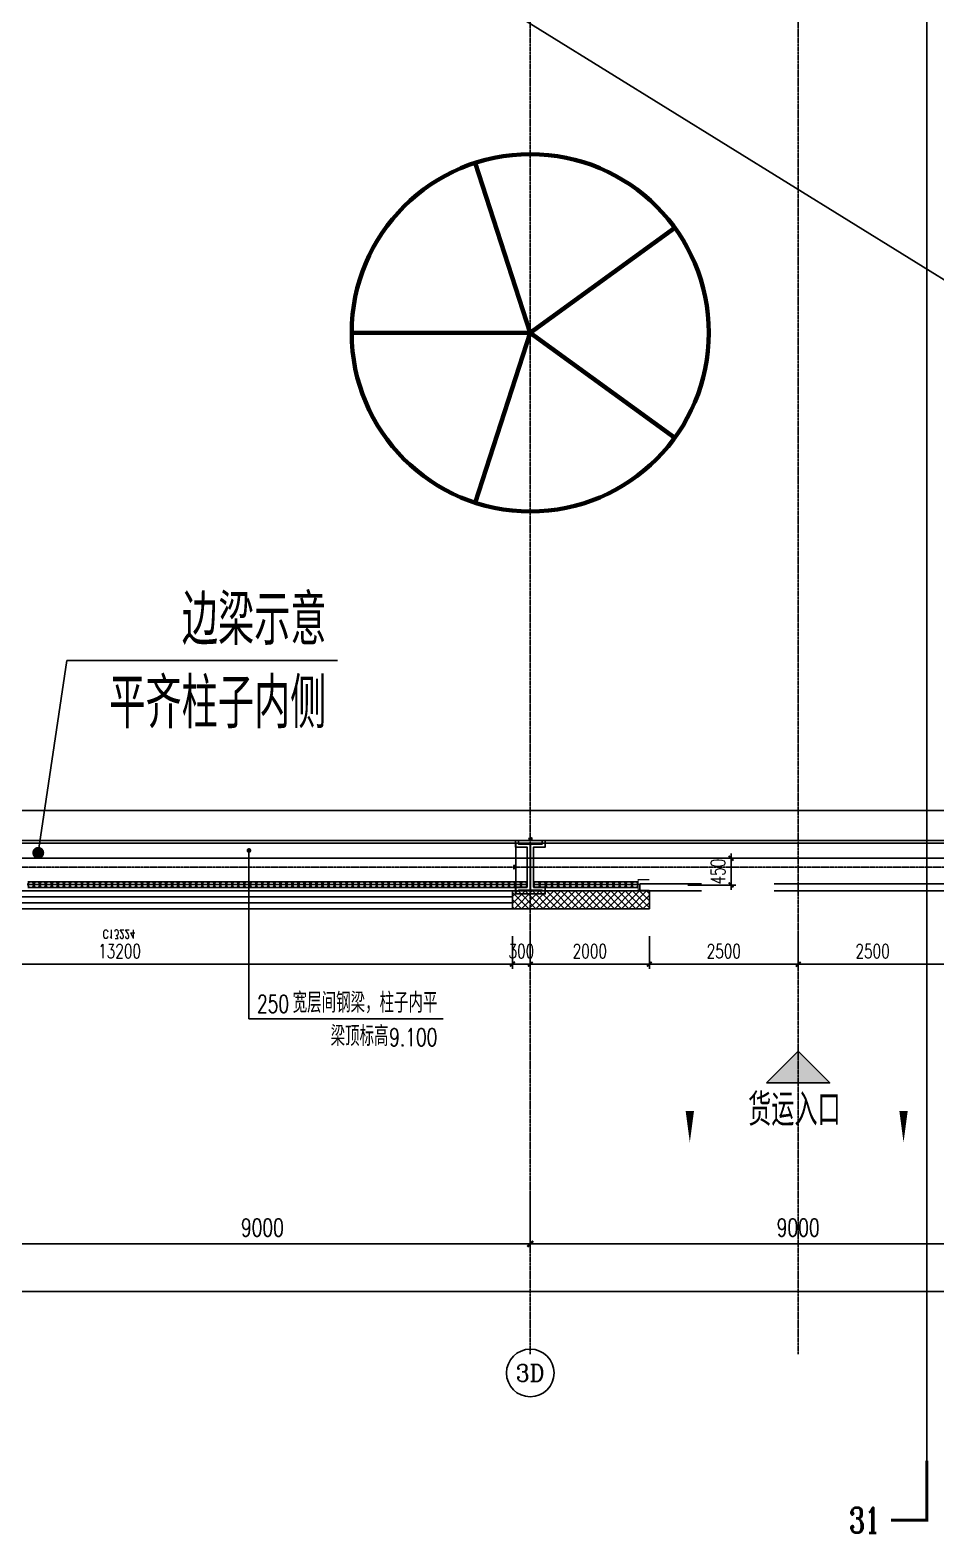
# Model space of a CAD drawing. Extents: x -954573 to 446329, y 489853 to 1226784.
# Drawn here: x -164257 to -149040, y 537738 to 562979 of the extents above; entities that cross this region are included whole.
import ezdxf
from ezdxf.enums import TextEntityAlignment as Align

# ---------------------------------------------------------------- set-up
doc = ezdxf.new("R2010")
doc.units = 0
doc.header["$LTSCALE"] = 10
doc.header["$MEASUREMENT"] = 0
for name, pattern in [('10平面$0$10平面$0$DASH', [0.35, 0.25, -0.1]), ('10平面$0$DOTE', [2.42, 2, -0.2, 0.02, -0.2]), ('10平面$1$DASH', [0.35, 0.25, -0.1])]:
    doc.linetypes.add(name, pattern=pattern)
doc.layers.get('Defpoints').update_dxf_attribs({"color": 210})
for name, color, linetype in [('10平面$0$10平面$0$WINDOW', 8, 'Continuous'), ('10平面$0$A-AXIS-D', 8, 'Continuous'), ('10平面$0$A-AXIS-DOTE', 8, '10平面$0$DOTE'), ('10平面$0$A-AXIS-DP', 8, 'Continuous'), ('10平面$0$A-AXIS-SYMB', 8, 'Continuous'), ('10平面$0$A-HATCH-2', 8, 'Continuous'), ('10平面$0$A-HRAIL', 8, 'Continuous'), ('10平面$0$A-LIN-V', 8, 'Continuous'), ('10平面$0$A-SFCE', 8, 'Continuous'), ('10平面$0$A-TEXT', 8, 'Continuous'), ('10平面$0$A-WINDOW', 8, 'Continuous'), ('10平面$0$AS-COLN', 8, 'Continuous'), ('10平面$0$AS-WALL', 8, 'Continuous'), ('10平面$0$DIM_SYMB', 8, 'Continuous'), ('10平面$0$FH-line', 8, 'Continuous'), ('10平面$0$FH-tri', 8, 'Continuous'), ('10平面$0$PUB_HATCH', 8, 'Continuous'), ('10平面$0$PUB_TEXT', 8, 'Continuous'), ('10平面$0$建-窗', 8, 'Continuous'), ('10平面$0$建-门窗编号', 8, 'Continuous'), ('A-LIN-V', 9, 'Continuous'), ('建-引出', 3, 'Continuous')]:
    doc.layers.add(name, color=color, linetype=linetype)
doc.styles.add('10平面$0$_TCH_AXIS', font='COMPLEX', dxfattribs={"bigfont": 'GBCBIG'})
doc.styles.add('10平面$0$_TCH_DIM', font='SIMPLEX', dxfattribs={"bigfont": 'GBCBIG'})
doc.styles.add('10平面$0$_TCH_DIM_T3', font='SIMPLEX', dxfattribs={"width": 0.705882, "bigfont": 'GBCBIG'})
doc.styles.add('10平面$0$_TCH_LABEL', font='COMPLEX', dxfattribs={"bigfont": 'GBCBIG'})
doc.styles.add('10平面$0$A-STANDARD', font='SIMPLEX', dxfattribs={"bigfont": 'GBCBIG'})
doc.styles.add('10平面$0$A-WIN-LABEL', font='SIMPLEX', dxfattribs={"bigfont": 'GBCBIG'})
doc.dimstyles.new('10平面$0$_TCH_ARCH&&10', dxfattribs={"dimtxt": 29.75, "dimasz": 10, "dimexe": 10, "dimexo": 10, "dimgap": 12.625, "dimtad": 1, "dimdec": 0, "dimzin": 0, "dimdsep": 46, "dimtxsty": '10平面$0$_TCH_DIM_T3', "dimblk": '10平面$0$_ArchTick', "dimcen": 0.09, "dimclrt": 7, "dimazin": 2, "dimtfac": 1, "dimtdec": 0, "dimtix": 1, "dimtmove": 2, "dimatfit": 3, "dimfxl": 0, "dimtolj": 1, "dimtzin": 0, "dimarcsym": 0})
doc.dimstyles.new('10平面$0$_TCH_ARCH&&100', dxfattribs={"dimtxt": 297.5, "dimasz": 100, "dimexe": 100, "dimexo": 100, "dimgap": 126.25, "dimtad": 1, "dimdec": 0, "dimzin": 0, "dimdsep": 46, "dimtxsty": '10平面$0$_TCH_DIM_T3', "dimblk": '10平面$0$_ArchTick', "dimcen": 0.09, "dimclrt": 7, "dimazin": 2, "dimtfac": 1, "dimtdec": 0, "dimtix": 1, "dimtmove": 2, "dimatfit": 3, "dimfxl": 0, "dimtolj": 1, "dimtzin": 0, "dimarcsym": 0})
doc.dimstyles.new('10平面$0$_TCH_ARCH&&80', dxfattribs={"dimtxt": 238, "dimasz": 80, "dimexe": 80, "dimexo": 80, "dimgap": 101, "dimtad": 1, "dimdec": 0, "dimzin": 0, "dimdsep": 46, "dimtxsty": '10平面$0$_TCH_DIM_T3', "dimblk": '10平面$0$_ArchTick', "dimcen": 0.09, "dimclrt": 7, "dimazin": 2, "dimtfac": 1, "dimtdec": 0, "dimtix": 1, "dimtmove": 2, "dimatfit": 3, "dimfxl": 0, "dimtolj": 1, "dimtzin": 0, "dimarcsym": 0})

# ---------------------------------------------------------------- blocks, each defined once
blk = doc.blocks.new('10平面$0$_ArchTick')
at = {"color": 0, "linetype": 'ByBlock', "const_width": 0.4}
blk.add_lwpolyline([(-0.5, -0.5), (0.5, 0.5)], dxfattribs=at)
blk = doc.blocks.new('*D2957')
at = {"layer": '10平面$0$A-AXIS-D', "color": 0, "lineweight": -2}
for p, q in [((55882, -261470), (55882, -262328)), ((64882, -261470), (64882, -262328)), ((55882, -262228), (64882, -262228))]:
    blk.add_line(p, q, dxfattribs=at)
at = {"layer": 'Defpoints', "color": 0}
for p in [(55882, -261370), (64882, -261370), (64882, -262228)]:
    blk.add_point(p, dxfattribs=at)
at = {"layer": '10平面$0$A-AXIS-D', "color": 0, "lineweight": -2, "xscale": 100, "yscale": 100, "zscale": 100, "rotation": 180}
blk.add_blockref('10平面$0$_ArchTick', (55882, -262228), dxfattribs=at)
at = {"layer": '10平面$0$A-AXIS-D', "color": 0, "lineweight": -2, "xscale": 100, "yscale": 100, "zscale": 100}
blk.add_blockref('10平面$0$_ArchTick', (64882, -262228), dxfattribs=at)
at = {"layer": '10平面$0$A-AXIS-D', "color": 7, "insert": (60382, -261953), "char_height": 297.5, "attachment_point": 5, "style": '10平面$0$_TCH_DIM_T3'}
blk.add_mtext('\\A1;9000', dxfattribs=at)
blk = doc.blocks.new('*D2958')
at = {"layer": '10平面$0$A-AXIS-D', "color": 0, "lineweight": -2}
for p, q in [((64882, -261470), (64882, -262328)), ((73882, -261470), (73882, -262328)), ((64882, -262228), (73882, -262228))]:
    blk.add_line(p, q, dxfattribs=at)
at = {"layer": 'Defpoints', "color": 0}
for p in [(64882, -261370), (73882, -261370), (73882, -262228)]:
    blk.add_point(p, dxfattribs=at)
at = {"layer": '10平面$0$A-AXIS-D', "color": 0, "lineweight": -2, "xscale": 100, "yscale": 100, "zscale": 100, "rotation": 180}
blk.add_blockref('10平面$0$_ArchTick', (64882, -262228), dxfattribs=at)
at = {"layer": '10平面$0$A-AXIS-D', "color": 0, "lineweight": -2, "xscale": 100, "yscale": 100, "zscale": 100}
blk.add_blockref('10平面$0$_ArchTick', (73882, -262228), dxfattribs=at)
at = {"layer": '10平面$0$A-AXIS-D', "color": 7, "insert": (69382, -261953), "char_height": 297.5, "attachment_point": 5, "style": '10平面$0$_TCH_DIM_T3'}
blk.add_mtext('\\A1;9000', dxfattribs=at)
blk = doc.blocks.new('*D3086')
at = {"layer": '10平面$0$A-AXIS-D', "color": 0, "lineweight": -2}
for p, q in [((-93018, -261570), (-93018, -263128)), ((92682, -261570), (92682, -263128)), ((-93018, -263028), (92682, -263028))]:
    blk.add_line(p, q, dxfattribs=at)
at = {"layer": 'Defpoints', "color": 0}
for p in [(-93018, -261470), (92682, -261470), (92682, -263028)]:
    blk.add_point(p, dxfattribs=at)
at = {"layer": '10平面$0$A-AXIS-D', "color": 0, "lineweight": -2, "xscale": 100, "yscale": 100, "zscale": 100, "rotation": 180}
blk.add_blockref('10平面$0$_ArchTick', (-93018, -263028), dxfattribs=at)
at = {"layer": '10平面$0$A-AXIS-D', "color": 0, "lineweight": -2, "xscale": 100, "yscale": 100, "zscale": 100}
blk.add_blockref('10平面$0$_ArchTick', (92682, -263028), dxfattribs=at)
at = {"layer": '10平面$0$A-AXIS-D', "color": 7, "insert": (-168, -262753), "char_height": 297.5, "attachment_point": 5, "style": '10平面$0$_TCH_DIM_T3'}
blk.add_mtext('\\A1;185700', dxfattribs=at)
blk = doc.blocks.new('10平面$0$JYC-1')
at = {"layer": '10平面$0$FH-tri'}
h = blk.add_hatch(color=2, dxfattribs=at)
h.dxf.hatch_style = 1
h.paths.add_polyline_path([(1120, -2370), (2370, -1120), (1120, -1120)])
at = {"layer": '10平面$0$FH-tri', "color": 2}
blk.add_lwpolyline([(1120, -2370), (2370, -1120), (2370, -1120), (1120, -1120)], close=True, dxfattribs=at)
at = {"layer": '10平面$0$A-TEXT', "style": '10平面$0$A-STANDARD'}
blk.add_text('货运入口', height=900.2, rotation=45, dxfattribs=at).set_placement((1604, -3587))
blk = doc.blocks.new('10平面$0$WINDOW2DLIB$DYNSTYLE$00000005')
at = {"color": 0}
for points in [[(-0.5, 0.5), (-0.5, -0.5)], [(-0.5, 0.5), (0.5, 0.5)], [(0.5, -0.5), (0.5, 0.5)], [(0.5, 0.1667), (-0.5, 0.1667)], [(0.5, -0.1667), (-0.5, -0.1667)], [(-0.5, -0.5), (0.5, -0.5)]]:
    blk.add_lwpolyline(points, dxfattribs=at)
blk = doc.blocks.new('10平面$0$10平面$0$$DorLib2D$00000126')
at = {"color": 0, "linetype": 'Continuous'}
for p, q in [((-0.532, 0.5), (-0.532, 0.9)), ((0.532, 0.9), (0.532, 0.5))]:
    blk.add_line(p, q, dxfattribs=at)
at = {"color": 0, "linetype": '10平面$0$10平面$0$DASH'}
for p, q in [((-0.532, 0.9), (0.532, 0.9)), ((-0.532, 0.5), (0.532, 0.5))]:
    blk.add_line(p, q, dxfattribs=at)
blk = doc.blocks.new('10平面$0$42343243')
at = {"layer": '10平面$0$PUB_HATCH'}
h = blk.add_hatch(dxfattribs=at)
h.set_pattern_fill('多孔材料', color=256, scale=30, style=0)
h.set_pattern_definition([(45, (60, 0), (-60.000061, 60.000061), []), (135, (60, 0), (-60.000061, -60.000061), [])])
h.paths.add_polyline_path([(-153854, 1223170), (-156154, 1223170), (-156154, 1222870), (-153854, 1222870)])
at = {"layer": '10平面$0$AS-WALL'}
for p, q in [((-153854, 1223170), (-156154, 1223170)), ((-156154, 1223170), (-156154, 1222870)), ((-153854, 1222870), (-153854, 1223170)), ((-156154, 1222870), (-153854, 1222870))]:
    blk.add_line(p, q, dxfattribs=at)
at = {"layer": '10平面$0$10平面$0$WINDOW', "xscale": 5000, "yscale": 300, "zscale": 300, "rotation": 180}
blk.add_blockref('10平面$0$10平面$0$$DorLib2D$00000126', (-151354, 1223020), dxfattribs=at)
at = {"layer": '10平面$0$建-窗'}
ref = blk.add_blockref('10平面$0$WINDOW2DLIB$DYNSTYLE$00000005', (-162754, 1223020), dxfattribs=dict(at, xscale=-13200, yscale=-300, zscale=300, rotation=359.9999999996728))
ref.add_attrib('A', 'C13224', (-163034, 1223521), dxfattribs={"layer": '10平面$0$建-门窗编号', "height": 148.8, "style": '10平面$0$A-WIN-LABEL', "width": 0.705882})
blk = doc.blocks.new('*D3394')
at = {"layer": '10平面$0$A-AXIS-DP', "color": 0, "lineweight": -2}
for p, q in [((-153210, 549070), (-152402, 549070)), ((-152482, 549070), (-152482, 549150)), ((-152482, 548620), (-152482, 549070)), ((-153210, 548620), (-152402, 548620)), ((-152482, 548620), (-152482, 548540))]:
    blk.add_line(p, q, dxfattribs=at)
at = {"layer": 'Defpoints', "color": 0}
for p in [(-153290, 549070), (-152482, 549070), (-153290, 548620)]:
    blk.add_point(p, dxfattribs=at)
at = {"layer": '10平面$0$A-AXIS-DP', "color": 0, "lineweight": -2, "xscale": 80, "yscale": 80, "zscale": 80}
for p, rotation in [((-152482, 549070), 270), ((-152482, 548620), 90)]:
    blk.add_blockref('10平面$0$_ArchTick', p, dxfattribs=dict(at, rotation=rotation))
at = {"layer": '10平面$0$A-AXIS-DP', "color": 7, "insert": (-152702, 548845), "char_height": 238, "attachment_point": 5, "rotation": 90, "style": '10平面$0$_TCH_DIM_T3'}
blk.add_mtext('\\A1;450', dxfattribs=at)
blk = doc.blocks.new('10平面$0$4324324')
at = {"layer": '10平面$0$A-HATCH-2', "linetype": '10平面$1$DASH'}
for p, q in [((-312854.2, 549870), (-138054.2, 549870)), ((-312854.2, 549370), (-138054.2, 549370))]:
    blk.add_line(p, q, dxfattribs=at)
blk = doc.blocks.new('10平面$0$w4324324')
at = {"layer": '10平面$0$A-HATCH-2', "lineweight": 60}
for q in [(-1694760, 686605), (-1697614, 684532), (-1691907, 684532), (-1696524, 681178), (-1692997, 681178)]:
    blk.add_line((-1694760, 683605), q, dxfattribs=at)
blk.add_circle((-1694760, 683605), 3000, dxfattribs=at)
blk = doc.blocks.new('10平面$0$342343')
at = {"layer": '10平面$0$A-LIN-V'}
blk.add_blockref('10平面$0$w4324324', (1030710, -44444), dxfattribs=at)
blk = doc.blocks.new('*D3408')
at = {"layer": '10平面$0$A-AXIS-DP', "color": 0, "lineweight": -2}
for p, q in [((-165054, 621030), (-165054, 621079)), ((-165054, 621069), (-164654, 621069)), ((-164654, 621030), (-164654, 621079))]:
    blk.add_line(p, q, dxfattribs=at)
at = {"layer": 'Defpoints', "color": 0}
for p in [(-165054, 621020), (-164654, 621069), (-164654, 621020)]:
    blk.add_point(p, dxfattribs=at)
at = {"layer": '10平面$0$A-AXIS-DP', "color": 0, "lineweight": -2, "xscale": 10, "yscale": 10, "zscale": 10, "rotation": 180}
blk.add_blockref('10平面$0$_ArchTick', (-165054, 621069), dxfattribs=at)
at = {"layer": '10平面$0$A-AXIS-DP', "color": 0, "lineweight": -2, "xscale": 10, "yscale": 10, "zscale": 10}
blk.add_blockref('10平面$0$_ArchTick', (-164654, 621069), dxfattribs=at)
at = {"layer": '10平面$0$A-AXIS-DP', "color": 7, "insert": (-164854, 621096), "char_height": 29.8, "attachment_point": 5, "style": '10平面$0$_TCH_DIM_T3'}
blk.add_mtext('\\A1;400', dxfattribs=at)
blk = doc.blocks.new('*D3409')
at = {"layer": '10平面$0$A-AXIS-DP', "color": 0, "lineweight": -2}
for p, q in [((-165064, 621020), (-165105, 621020)), ((-165095, 620220), (-165095, 621020)), ((-165064, 620220), (-165105, 620220))]:
    blk.add_line(p, q, dxfattribs=at)
at = {"layer": 'Defpoints', "color": 0}
for p in [(-165095, 621020), (-165054, 621020), (-165054, 620220)]:
    blk.add_point(p, dxfattribs=at)
at = {"layer": '10平面$0$A-AXIS-DP', "color": 0, "lineweight": -2, "xscale": 10, "yscale": 10, "zscale": 10}
for p, rotation in [((-165095, 621020), 90), ((-165095, 620220), 270)]:
    blk.add_blockref('10平面$0$_ArchTick', p, dxfattribs=dict(at, rotation=rotation))
at = {"layer": '10平面$0$A-AXIS-DP', "color": 7, "insert": (-165123, 620620), "char_height": 29.8, "attachment_point": 5, "rotation": 90, "style": '10平面$0$_TCH_DIM_T3'}
blk.add_mtext('\\A1;800', dxfattribs=at)
blk = doc.blocks.new('10平面$0$3333')
at = {"layer": '10平面$0$A-SFCE', "const_width": 20}
blk.add_lwpolyline([(-227064, 766320), (-227064, 766510), (-227244, 766510), (-227244, 766320)], dxfattribs=at)
blk = doc.blocks.new('10平面$0$99平面图例外参$0$$LinePat$圆环')
for points in [[(0, 150), (300, 150)], [(0, 0), (300, 0)], [(0, -150), (300, -150)]]:
    blk.add_lwpolyline(points)
at = {"color": 0}
blk.add_circle((150, 0), 150, dxfattribs=at)
blk = doc.blocks.new('10平面$0$34242343243')
at = {"layer": '10平面$0$A-HRAIL', "yscale": 0.3333333333333333, "zscale": 0.3333333333333333}
for p, xscale, rotation in [((-164194, 548626), 0.3368181818181785, 180.0000000002033), ((-164093, 548626), 0.3368181818181785, 180.0000000002033), ((-163992, 548626), 0.3368181818181785, 180.0000000002033), ((-163891, 548626), 0.3368181818181785, 180.0000000002033), ((-163790, 548626), 0.3368181818181785, 180.0000000002033), ((-163689, 548626), 0.3368181818181785, 180.0000000002033), ((-163588, 548626), 0.3368181818181785, 180.0000000002033), ((-163487, 548626), 0.3368181818181785, 180.0000000002033), ((-163386, 548626), 0.3368181818181785, 180.0000000002033), ((-163285, 548626), 0.3368181818181785, 180.0000000002033), ((-163183, 548626), 0.3368181818181785, 180.0000000002033), ((-163082, 548626), 0.3368181818181785, 180.0000000002033), ((-162981, 548626), 0.3368181818181785, 180.0000000002033), ((-162880, 548626), 0.3368181818181785, 180.0000000002033), ((-162779, 548626), 0.3368181818181785, 180.0000000002033), ((-162678, 548626), 0.3368181818181785, 180.0000000002033), ((-162577, 548626), 0.3368181818181785, 180.0000000002033), ((-162476, 548626), 0.3368181818181785, 180.0000000002033), ((-162375, 548626), 0.3368181818181785, 180.0000000002033), ((-162274, 548626), 0.3368181818181785, 180.0000000002033), ((-162173, 548626), 0.3368181818181785, 180.0000000002033), ((-162072, 548626), 0.3368181818181785, 180.0000000002033), ((-161971, 548626), 0.3368181818181785, 180.0000000002033), ((-161870, 548626), 0.3368181818181785, 180.0000000002033), ((-161769, 548626), 0.3368181818181785, 180.0000000002033), ((-161668, 548626), 0.3368181818181785, 180.0000000002033), ((-161567, 548626), 0.3368181818181785, 180.0000000002033), ((-161466, 548626), 0.3368181818181785, 180.0000000002033), ((-161365, 548626), 0.3368181818181785, 180.0000000002033), ((-161264, 548626), 0.3368181818181785, 180.0000000002033), ((-161163, 548626), 0.3368181818181785, 180.0000000002033), ((-161062, 548626), 0.3368181818181785, 180.0000000002033), ((-160960, 548626), 0.3368181818181785, 180.0000000002033), ((-160859, 548626), 0.3368181818181785, 180.0000000002033), ((-160758, 548626), 0.3368181818181785, 180.0000000002033), ((-160657, 548626), 0.3368181818181785, 180.0000000002033), ((-160556, 548626), 0.3368181818181785, 180.0000000002033), ((-160455, 548626), 0.3368181818181785, 180.0000000002033), ((-160354, 548626), 0.3368181818181785, 180.0000000002033), ((-160253, 548626), 0.3368181818181785, 180.0000000002033), ((-160152, 548626), 0.3368181818181785, 180.0000000002033), ((-160051, 548626), 0.3368181818181785, 180.0000000002033), ((-159950, 548626), 0.3368181818181785, 180.0000000002033), ((-159849, 548626), 0.3368181818181785, 180.0000000002033), ((-159748, 548626), 0.3368181818181785, 180.0000000002033), ((-159647, 548626), 0.3368181818181785, 180.0000000002033), ((-159546, 548626), 0.3368181818181785, 180.0000000002033), ((-159445, 548626), 0.3368181818181785, 180.0000000002033), ((-159344, 548626), 0.3368181818181785, 180.0000000002033), ((-159243, 548626), 0.3368181818181785, 180.0000000002033), ((-159142, 548626), 0.3368181818181785, 180.0000000002033), ((-159041, 548626), 0.3368181818181785, 180.0000000002033), ((-158940, 548626), 0.3368181818181785, 180.0000000002033), ((-158839, 548626), 0.3368181818181785, 180.0000000002033), ((-158737, 548626), 0.3368181818181785, 180.0000000002033), ((-158636, 548626), 0.3368181818181785, 180.0000000002033), ((-158535, 548626), 0.3368181818181785, 180.0000000002033), ((-158434, 548626), 0.3368181818181785, 180.0000000002033), ((-158333, 548626), 0.3368181818181785, 180.0000000002033), ((-158232, 548626), 0.3368181818181785, 180.0000000002033), ((-158131, 548626), 0.3368181818181785, 180.0000000002033), ((-158030, 548626), 0.3368181818181785, 180.0000000002033), ((-157929, 548626), 0.3368181818181785, 180.0000000002033), ((-157828, 548626), 0.3368181818181785, 180.0000000002033), ((-157727, 548626), 0.3368181818181785, 180.0000000002033), ((-157626, 548626), 0.3368181818181785, 180.0000000002033), ((-157525, 548626), 0.3368181818181785, 180.0000000002033), ((-157424, 548626), 0.3368181818181785, 180.0000000002033), ((-157323, 548626), 0.3368181818181785, 180.0000000002033), ((-157222, 548626), 0.3368181818181785, 180.0000000002033), ((-157121, 548626), 0.3368181818181785, 180.0000000002033), ((-157020, 548626), 0.3368181818181785, 180.0000000002033), ((-156919, 548626), 0.3368181818181785, 180.0000000002033), ((-156818, 548626), 0.3368181818181785, 180.0000000002033), ((-156717, 548626), 0.3368181818181785, 180.0000000002033), ((-156616, 548626), 0.3368181818181785, 180.0000000002033), ((-156514, 548626), 0.3368181818181785, 180.0000000002033), ((-156413, 548626), 0.3368181818181785, 180.0000000002033), ((-156312, 548626), 0.3368181818181785, 180.0000000002033), ((-156211, 548626), 0.3368181818181785, 180.0000000002033), ((-156110, 548626), 0.3368181818181785, 180.0000000002033), ((-156009, 548626), 0.3368181818181785, 180.0000000002033), ((-155908, 548626), 0.3368181818181785, 180.0000000002033), ((-155697, 548626), 0.3444734679432198, 180.000000000205), ((-155593, 548626), 0.3444734679432198, 180.000000000205), ((-155490, 548626), 0.3444734679432198, 180.000000000205), ((-155387, 548626), 0.3444734679432198, 180.000000000205), ((-155283, 548626), 0.3444734679432198, 180.000000000205), ((-155180, 548626), 0.3444734679432198, 180.000000000205), ((-155077, 548626), 0.3444734679432198, 180.000000000205), ((-154973, 548626), 0.3444734679432198, 180.000000000205), ((-154870, 548626), 0.3444734679432198, 180.000000000205), ((-154767, 548626), 0.3444734679432198, 180.000000000205), ((-154663, 548626), 0.3444734679432198, 180.000000000205), ((-154560, 548626), 0.3444734679432198, 180.000000000205), ((-154457, 548626), 0.3444734679432198, 180.000000000205), ((-154353, 548626), 0.3444734679432198, 180.000000000205), ((-154250, 548626), 0.3444734679432198, 180.000000000205), ((-154147, 548626), 0.3444734679432198, 180.000000000205), ((-154043, 548626), 0.3444734679432198, 180.000000000205)]:
    blk.add_blockref('10平面$0$99平面图例外参$0$$LinePat$圆环', p, dxfattribs=dict(at, xscale=xscale, rotation=rotation))
at = {"layer": '10平面$0$A-SFCE', "xscale": -1.000000000000006, "rotation": 90}
blk.add_blockref('10平面$0$3333', (612467, 321466), dxfattribs=at)
blk = doc.blocks.new('*D4121')
at = {"layer": '10平面$0$A-AXIS-DP', "color": 0, "lineweight": -2}
for p, q in [((-169354, 547760), (-169354, 547210)), ((-156154, 547760), (-156154, 547210)), ((-169354, 547290), (-156154, 547290))]:
    blk.add_line(p, q, dxfattribs=at)
at = {"layer": 'Defpoints', "color": 0}
for p in [(-169354, 547840), (-156154, 547840), (-156154, 547290)]:
    blk.add_point(p, dxfattribs=at)
at = {"layer": '10平面$0$A-AXIS-DP', "color": 0, "lineweight": -2, "xscale": 80, "yscale": 80, "zscale": 80, "rotation": 180}
blk.add_blockref('10平面$0$_ArchTick', (-169354, 547290), dxfattribs=at)
at = {"layer": '10平面$0$A-AXIS-DP', "color": 0, "lineweight": -2, "xscale": 80, "yscale": 80, "zscale": 80}
blk.add_blockref('10平面$0$_ArchTick', (-156154, 547290), dxfattribs=at)
at = {"layer": '10平面$0$A-AXIS-DP', "color": 7, "insert": (-162754, 547510), "char_height": 238, "attachment_point": 5, "style": '10平面$0$_TCH_DIM_T3'}
blk.add_mtext('\\A1;13200', dxfattribs=at)
blk = doc.blocks.new('*D4122')
at = {"layer": '10平面$0$A-AXIS-DP', "color": 0, "lineweight": -2}
for p, q in [((-156154, 547760), (-156154, 547210)), ((-155854, 547760), (-155854, 547210)), ((-156154, 547290), (-156234, 547290)), ((-156154, 547290), (-155854, 547290)), ((-155854, 547290), (-155774, 547290))]:
    blk.add_line(p, q, dxfattribs=at)
at = {"layer": 'Defpoints', "color": 0}
for p in [(-156154, 547840), (-155854, 547840), (-155854, 547290)]:
    blk.add_point(p, dxfattribs=at)
at = {"layer": '10平面$0$A-AXIS-DP', "color": 0, "lineweight": -2, "xscale": 80, "yscale": 80, "zscale": 80}
blk.add_blockref('10平面$0$_ArchTick', (-156154, 547290), dxfattribs=at)
at = {"layer": '10平面$0$A-AXIS-DP', "color": 0, "lineweight": -2, "xscale": 80, "yscale": 80, "zscale": 80, "rotation": 180}
blk.add_blockref('10平面$0$_ArchTick', (-155854, 547290), dxfattribs=at)
at = {"layer": '10平面$0$A-AXIS-DP', "color": 7, "insert": (-156004, 547510), "char_height": 238, "attachment_point": 5, "style": '10平面$0$_TCH_DIM_T3'}
blk.add_mtext('\\A1;300', dxfattribs=at)
blk = doc.blocks.new('*D4123')
at = {"layer": '10平面$0$A-AXIS-DP', "color": 0, "lineweight": -2}
for p, q in [((-155854, 547760), (-155854, 547210)), ((-153854, 547760), (-153854, 547210)), ((-155854, 547290), (-153854, 547290))]:
    blk.add_line(p, q, dxfattribs=at)
at = {"layer": 'Defpoints', "color": 0}
for p in [(-155854, 547840), (-153854, 547840), (-153854, 547290)]:
    blk.add_point(p, dxfattribs=at)
at = {"layer": '10平面$0$A-AXIS-DP', "color": 0, "lineweight": -2, "xscale": 80, "yscale": 80, "zscale": 80, "rotation": 180}
blk.add_blockref('10平面$0$_ArchTick', (-155854, 547290), dxfattribs=at)
at = {"layer": '10平面$0$A-AXIS-DP', "color": 0, "lineweight": -2, "xscale": 80, "yscale": 80, "zscale": 80}
blk.add_blockref('10平面$0$_ArchTick', (-153854, 547290), dxfattribs=at)
at = {"layer": '10平面$0$A-AXIS-DP', "color": 7, "insert": (-154854, 547510), "char_height": 238, "attachment_point": 5, "style": '10平面$0$_TCH_DIM_T3'}
blk.add_mtext('\\A1;2000', dxfattribs=at)
blk = doc.blocks.new('*D4124')
at = {"layer": '10平面$0$A-AXIS-DP', "color": 0, "lineweight": -2}
for p, q in [((-153854, 547760), (-153854, 547210)), ((-151354, 547760), (-151354, 547210)), ((-153854, 547290), (-151354, 547290))]:
    blk.add_line(p, q, dxfattribs=at)
at = {"layer": 'Defpoints', "color": 0}
for p in [(-153854, 547840), (-151354, 547840), (-151354, 547290)]:
    blk.add_point(p, dxfattribs=at)
at = {"layer": '10平面$0$A-AXIS-DP', "color": 0, "lineweight": -2, "xscale": 80, "yscale": 80, "zscale": 80, "rotation": 180}
blk.add_blockref('10平面$0$_ArchTick', (-153854, 547290), dxfattribs=at)
at = {"layer": '10平面$0$A-AXIS-DP', "color": 0, "lineweight": -2, "xscale": 80, "yscale": 80, "zscale": 80}
blk.add_blockref('10平面$0$_ArchTick', (-151354, 547290), dxfattribs=at)
at = {"layer": '10平面$0$A-AXIS-DP', "color": 7, "insert": (-152604, 547510), "char_height": 238, "attachment_point": 5, "style": '10平面$0$_TCH_DIM_T3'}
blk.add_mtext('\\A1;2500', dxfattribs=at)
blk = doc.blocks.new('*D4125')
at = {"layer": '10平面$0$A-AXIS-DP', "color": 0, "lineweight": -2}
for p, q in [((-151354, 547760), (-151354, 547210)), ((-148854, 547760), (-148854, 547210)), ((-151354, 547290), (-148854, 547290))]:
    blk.add_line(p, q, dxfattribs=at)
at = {"layer": 'Defpoints', "color": 0}
for p in [(-151354, 547840), (-148854, 547840), (-148854, 547290)]:
    blk.add_point(p, dxfattribs=at)
at = {"layer": '10平面$0$A-AXIS-DP', "color": 0, "lineweight": -2, "xscale": 80, "yscale": 80, "zscale": 80, "rotation": 180}
blk.add_blockref('10平面$0$_ArchTick', (-151354, 547290), dxfattribs=at)
at = {"layer": '10平面$0$A-AXIS-DP', "color": 0, "lineweight": -2, "xscale": 80, "yscale": 80, "zscale": 80}
blk.add_blockref('10平面$0$_ArchTick', (-148854, 547290), dxfattribs=at)
at = {"layer": '10平面$0$A-AXIS-DP', "color": 7, "insert": (-150104, 547510), "char_height": 238, "attachment_point": 5, "style": '10平面$0$_TCH_DIM_T3'}
blk.add_mtext('\\A1;2500', dxfattribs=at)
blk = doc.blocks.new('10平面$0$dote')
at = {"layer": '10平面$0$A-AXIS-D'}
blk.add_circle((64882.2, -264396), 400, dxfattribs=at)
at = {"layer": '10平面$0$A-AXIS-DOTE', "ltscale": 2}
for p, q in [((64882.2, -264080), (64882.2, -167560.7)), ((69382.2, -264080), (69382.2, -167560.7)), ((98696.4, -255900), (-97273.6, -255900))]:
    blk.add_line(p, q, dxfattribs=at)
at = {"layer": '10平面$0$DIM_SYMB', "linetype": '10平面$1$DASH', "ltscale": 3}
blk.add_lwpolyline([(71542.3, -265870), (71542.3, -177720)], dxfattribs=at)
at = {"layer": '10平面$0$DIM_SYMB', "const_width": 50}
blk.add_lwpolyline([(70942.3, -266870), (71542.3, -266870), (71542.3, -265870)], dxfattribs=at)
at = {"layer": '10平面$0$PUB_TEXT', "style": '10平面$0$_TCH_AXIS'}
blk.add_text('3D', height=282.17, dxfattribs=at).set_placement((64640.3, -264537.1), (65124.1, -264537.1), align=Align.FIT)
at = {"layer": '10平面$0$PUB_TEXT', "style": '10平面$0$_TCH_LABEL', "width": 0.705882}
blk.add_text('31', height=425, dxfattribs=at).set_placement((70242.3, -267082.5))
at = {"layer": '10平面$0$A-AXIS-D'}
for base, p1, p2, picture, middle in [((92682.2, -263027.8), (-93017.8, -261469.8), (92682.2, -261469.8), '*D3086', (-167.8, -262752.8)), ((64882.2, -262227.8), (55882.2, -261369.8), (64882.2, -261369.8), '*D2957', (60382.2, -261952.8)), ((73882.2, -262227.8), (64882.2, -261369.8), (73882.2, -261369.8), '*D2958', (69382.2, -261952.8))]:
    dim = blk.add_linear_dim(base=base, p1=p1, p2=p2, angle=0, dimstyle='10平面$0$_TCH_ARCH&&100', override={"dimgap": 0}, dxfattribs=at)
    dim.commit()
    dim.dimension.update_dxf_attribs({"geometry": picture, "text_midpoint": middle, "dimtype": 129})
blk = doc.blocks.new('10平面$0$3243243')
at = {"layer": '10平面$0$A-AXIS-SYMB'}
for p, q in [((-160580, 549200), (-160580, 546370)), ((-160580, 546370), (-157320, 546370))]:
    blk.add_line(p, q, dxfattribs=at)
at = {"layer": '10平面$0$A-AXIS-SYMB', "const_width": 40}
blk.add_lwpolyline([(-160580, 549220, 1), (-160580, 549180, 1)], format="xyb", close=True, dxfattribs=at)
at = {"layer": '10平面$0$A-SFCE', "linetype": '10平面$1$DASH'}
for p, q in [((-147004.2, 549320), (-164704.2, 549320)), ((-147004.2, 549070), (-164704.2, 549070))]:
    blk.add_line(p, q, dxfattribs=at)
at = {"layer": '10平面$0$PUB_TEXT', "style": '10平面$0$_TCH_DIM', "width": 0.705882}
for s, p in [('250', (-160445.2, 546475)), ('9.100', (-158225, 545915))]:
    blk.add_text(s, height=297.5, dxfattribs=at).set_placement(p)
at = {"layer": '10平面$0$PUB_TEXT', "style": '10平面$0$_TCH_DIM'}
for s, p in [('宽层间钢梁，柱子内平', (-159845.2, 546475)), ('梁顶标高', (-159208, 545915))]:
    blk.add_text(s, height=337.59, dxfattribs=at).set_placement(p)
at = {"layer": '10平面$0$A-AXIS-DP', "color": 1}
dim = blk.add_aligned_dim(p1=(-153290, 548620), p2=(-153290, 549070), distance=-808, dimstyle='10平面$0$_TCH_ARCH&&80', dxfattribs=at)
dim.commit()
dim.dimension.update_dxf_attribs({"geometry": '*D3394', "text_midpoint": (-152702, 548845)})
blk = doc.blocks.new('10平面$0$w42343243')
at = {"layer": '10平面$0$A-HATCH-2'}
blk.add_lwpolyline([(-165104.2, 621070), (-164604.2, 621070), (-164604.2, 620958), (-164800.2, 620958), (-164800.2, 620282), (-164604.2, 620282), (-164604.2, 620170), (-165104.2, 620170), (-165104.2, 620282), (-164908.2, 620282), (-164908.2, 620958), (-165104.2, 620958)], close=True, dxfattribs=at)
at = {"layer": '10平面$0$AS-COLN', "color": 3}
blk.add_lwpolyline([(-165054.2, 621020), (-164654.2, 621020), (-164654.2, 621008), (-164850.2, 621008), (-164850.2, 620232), (-164654.2, 620232), (-164654.2, 620220), (-165054.2, 620220), (-165054.2, 620232), (-164858.2, 620232), (-164858.2, 621008), (-165054.2, 621008)], close=True, dxfattribs=at)
at = {"layer": '10平面$0$A-AXIS-DP'}
for p1, p2, distance, picture, middle in [((-165054.2, 620220), (-165054.2, 621020), 41.2, '*D3409', (-165122.9, 620620)), ((-165054.2, 621020), (-164654.2, 621020), 48.8, '*D3408', (-164854.2, 621096.2))]:
    dim = blk.add_aligned_dim(p1=p1, p2=p2, distance=distance, dimstyle='10平面$0$_TCH_ARCH&&10', dxfattribs=at)
    dim.commit()
    dim.dimension.update_dxf_attribs({"geometry": picture, "text_midpoint": middle})
blk = doc.blocks.new('10平面$0$42343')
at = {"layer": '10平面$0$A-WINDOW'}
blk.add_blockref('10平面$0$w42343243', (9000, -71700), dxfattribs=at)
blk = doc.blocks.new('10平面')
at = {"layer": '10平面$0$A-AXIS-SYMB'}
for points in [[(-153174.2, 545757.7, 0, 0, 0), (-153174.2, 544297.7, 0, 140, 0), (-153174.2, 544822.7, 0, 0, 0)], [(-149584.2, 545757.7, 0, 0, 0), (-149584.2, 544297.7, 0, 140, 0), (-149584.2, 544822.7, 0, 0, 0)]]:
    blk.add_lwpolyline(points, format="xyseb", dxfattribs=at)
at = {"layer": '10平面$0$DIM_SYMB'}
for p, q in [((-164120, 549160), (-163640, 552390)), ((-163640, 552390), (-159090, 552390))]:
    blk.add_line(p, q, dxfattribs=at)
at = {"layer": '10平面$0$DIM_SYMB', "const_width": 100}
blk.add_lwpolyline([(-164127.3, 549110.5, 1), (-164112.7, 549209.5, 1)], format="xyb", close=True, dxfattribs=at)
at = {"layer": '10平面$0$A-AXIS-DP'}
blk.add_blockref('10平面$0$3243243', (0, 0), dxfattribs=at)
at = {"layer": '10平面$0$A-LIN-V', "rotation": 90}
blk.add_blockref('10平面$0$342343', (483306.5, 1221945), dxfattribs=at)
at = {"layer": '10平面$0$A-WINDOW'}
for name in ['10平面$0$42343', '10平面$0$4324324']:
    blk.add_blockref(name, (0, 0), dxfattribs=at)
at = {"layer": '10平面$0$A-WINDOW', "xscale": -1, "rotation": 180}
blk.add_blockref('10平面$0$42343243', (0, 1771390), dxfattribs=at)
at = {"layer": '10平面$0$AS-WALL'}
blk.add_blockref('10平面$0$dote', (-220736.4, 804820), dxfattribs=at)
at = {"layer": '10平面$0$DIM_SYMB'}
blk.add_blockref('10平面$0$34242343243', (0, 0), dxfattribs=at)
at = {"layer": '10平面$0$FH-line', "xscale": 0.6000000000000002, "yscale": 0.6000000000000002, "zscale": 0.6000000000000002, "rotation": 315.0000000000014}
blk.add_blockref('10平面$0$JYC-1', (-151354.2, 546777.7), dxfattribs=at)
at = {"layer": '10平面$0$PUB_TEXT', "style": '10平面$0$_TCH_DIM'}
for s, p in [('边梁示意', (-161707.6, 552652.5)), ('平齐柱子内侧', (-162927, 551252.5))]:
    blk.add_text(s, height=843.97, dxfattribs=at).set_placement(p)
at = {"layer": '10平面$0$A-AXIS-DP'}
for p1, p2, picture, middle in [((-169354.2, 547840), (-156154.2, 547840), '*D4121', (-162754.2, 547510)), ((-156154.2, 547840), (-155854.2, 547840), '*D4122', (-156004.2, 547510)), ((-155854.2, 547840), (-153854.2, 547840), '*D4123', (-154854.2, 547510)), ((-153854.2, 547840), (-151354.2, 547840), '*D4124', (-152604.2, 547510)), ((-151354.2, 547840), (-148854.2, 547840), '*D4125', (-150104.2, 547510))]:
    dim = blk.add_aligned_dim(p1=p1, p2=p2, distance=-550, dimstyle='10平面$0$_TCH_ARCH&&80', dxfattribs=at)
    dim.commit()
    dim.dimension.update_dxf_attribs({"geometry": picture, "text_midpoint": middle})

msp = doc.modelspace()

# ---------------------------------------------------------------- block references
at = {"layer": 'A-LIN-V'}
msp.add_blockref('10平面', (0, 0), dxfattribs=at)

# ---------------------------------------------------------------- next in the draw order: linework, layer by layer
at = {"layer": '建-引出'}
msp.add_line((-137504.2, 551720), (-213990, 599110), dxfattribs=at)

doc.saveas('drawing.dxf')
